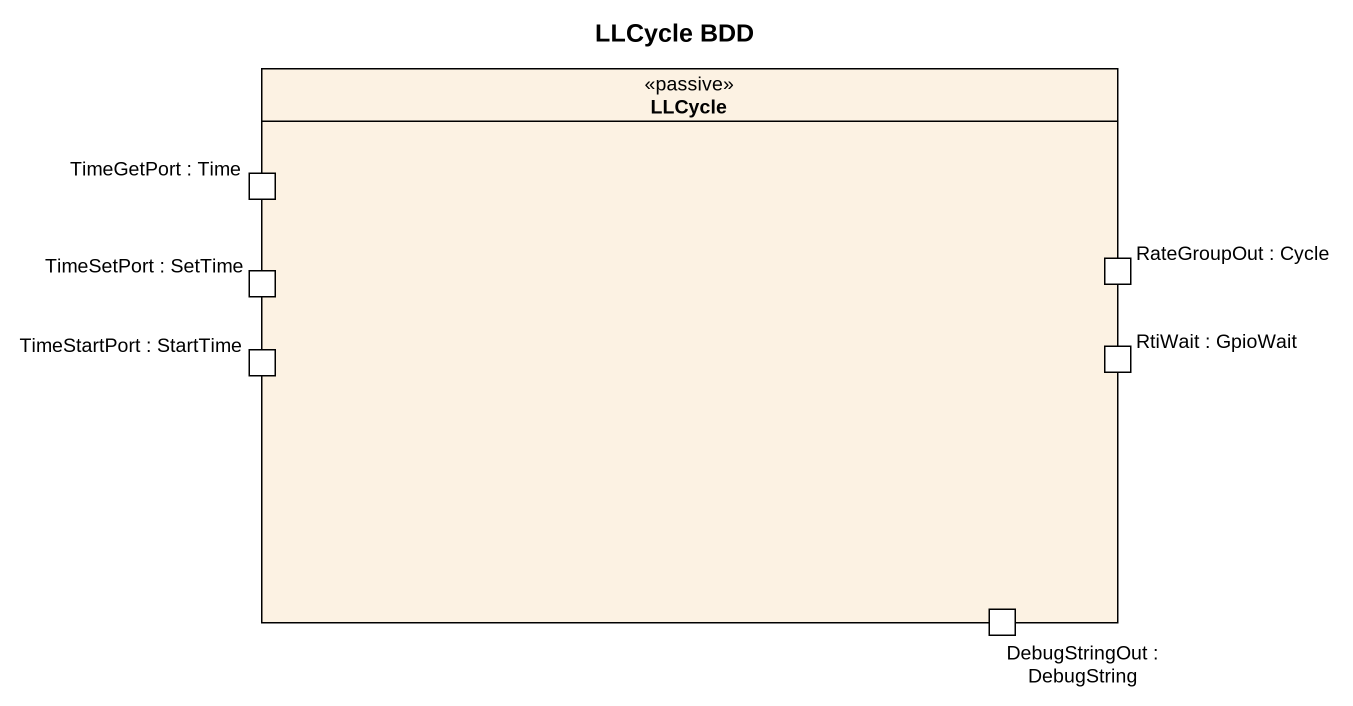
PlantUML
@startuml
title LLCycle BDD
rectangle LLCycle <<passive>> {
  port "TimeGetPort : Time" as TimeGetPort_Time
  port "TimeSetPort : SetTime" as TimeSetPort_SetTime
  port "RateGroupOut : Cycle" as RateGroupOut_Cycle
  port "TimeStartPort : StartTime" as TimeStartPort_StartTime
  port "RtiWait : GpioWait" as RtiWait_GpioWait
  port "DebugStringOut : DebugString" as DebugStringOut_DebugString
}
@enduml
